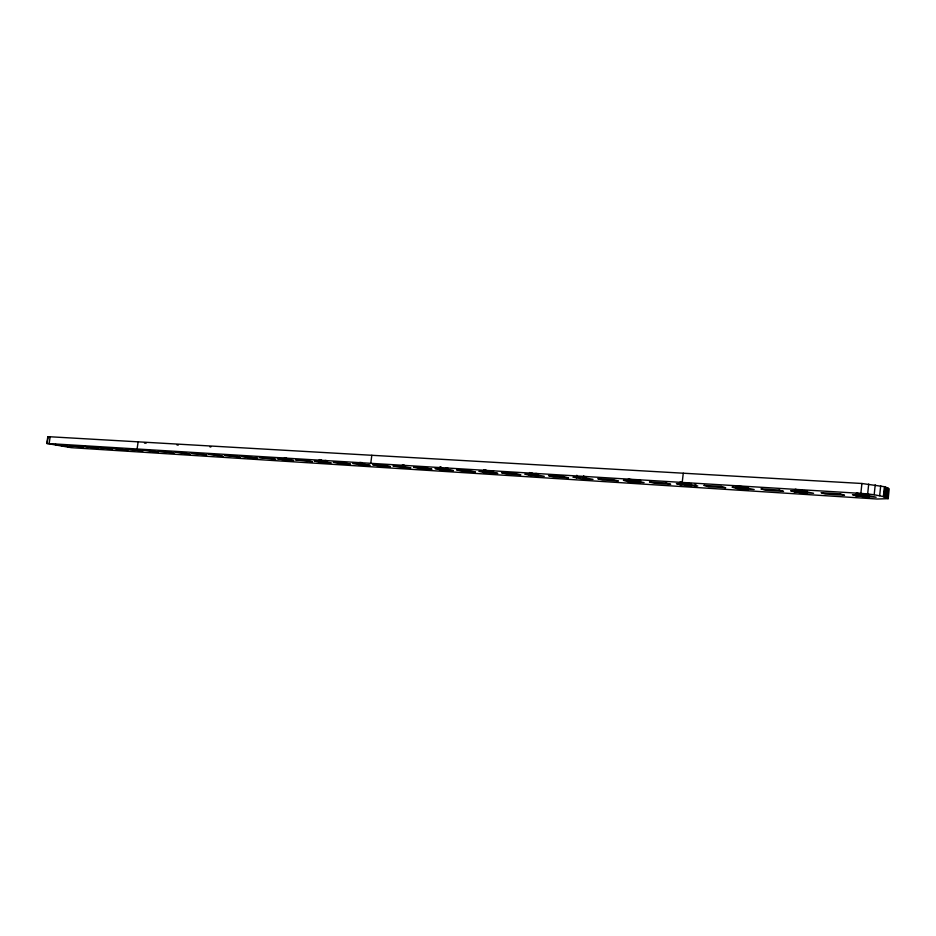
<?xml version="1.0" encoding="UTF-8"?>
<svg xmlns="http://www.w3.org/2000/svg" width="936" height="936" viewBox="0 0 936 936"><rect width="100%" height="100%" fill="white"/><g stroke="black" fill="none" stroke-linecap="round" stroke-linejoin="round"><path stroke-width="1.4" d="M888.194 498.654L883.373 496.595L884.403 486.708L861.904 483.491L50.158 436.773L47.771 437.007L46.8 443.453L71.276 447.665L877.149 499.017L888.194 498.654L889.2 488.849L884.403 486.708M883.958 496.794L884.976 486.919M885.234 497.25L886.252 487.387M886.497 497.695L887.515 487.855M887.082 497.893L888.088 488.065M856.089 495.881L856.381 493.096M856.393 495.975L852.462 494.641L865.355 494.898L876.166 497.227L856.393 495.975L856.686 493.202M856.604 495.998L856.896 493.225M857.048 496.021L857.341 493.249M857.505 496.045L857.797 493.272M857.704 496.068L857.996 493.284M858.85 496.255L859.143 493.483M860.079 496.431L860.371 493.658M46.8 443.453L860.863 493.389L861.904 483.491M861.377 496.606L861.67 493.834M862.817 496.805L863.015 493.997M862.992 496.864L863.284 494.091M863.167 496.922L863.46 494.149M863.249 496.957L863.542 494.185M864.022 497.004L864.302 494.231M865.706 497.11L865.999 494.337M860.863 493.389L867.66 493.951L868.702 484.041M867.403 497.215L867.695 494.442M868.175 497.262L868.456 494.489M868.947 497.308L869.228 494.536M883.373 496.595L874.189 494.746L875.218 484.825M879.676 495.659L880.706 485.749M794.828 492.102L790.686 490.78L802.702 490.99L813.559 493.284L794.828 492.102L795.12 489.399M795.015 492.114L795.308 489.411M795.448 492.137L795.74 489.434M795.869 492.172L796.162 489.469M796.068 492.184L796.36 489.481M797.191 492.371L797.484 489.668M798.396 492.547L798.689 489.844M799.66 492.722L799.952 490.019M801.064 492.909L801.274 490.171M801.251 492.968L801.544 490.265M801.52 493.05L801.731 490.324M802.257 493.096L802.55 490.394M803.86 493.202L804.153 490.499M805.463 493.295L805.756 490.593M806.188 493.342L806.481 490.639M806.926 493.389L807.218 490.686M736.047 488.323L736.339 485.69M736.386 488.416L732.081 487.118L743.289 487.293L754.182 489.54L736.386 488.416L736.679 485.784M736.573 488.428L736.866 485.796M736.971 488.463L737.275 485.831M737.381 488.487L737.673 485.854M737.568 488.498L737.86 485.866M738.679 488.674L738.972 486.041M739.861 488.849L740.154 486.217M741.101 489.025L741.394 486.392M742.459 489.2L742.669 486.544M742.657 489.259L742.95 486.626M742.856 489.317L743.149 486.697M742.938 489.352L743.231 486.72M743.629 489.388L743.921 486.767M745.15 489.493L745.454 486.86M746.682 489.586L746.975 486.954M747.373 489.633L747.665 486.989M748.063 489.668L748.355 487.036M679.735 484.602L680.039 482.028M680.507 484.825L680.8 482.251M680.846 484.918L676.389 483.631L686.86 483.772L697.765 485.983L680.846 484.918L681.151 482.356M681.022 484.93L681.326 482.368M681.408 484.953L681.712 482.391M682.227 482.356L683.268 473.206M685.433 485.503L685.725 482.941M686.767 485.679L686.965 483.093M686.965 485.737L687.27 483.175M687.925 485.866L688.217 483.304M689.376 485.959L689.668 483.397M690.827 486.053L691.119 483.479M695.05 486.322L695.343 483.748M695.623 486.334L695.916 483.76M628.009 481.595L623.411 480.32L633.204 480.437L644.108 482.613L628.009 481.595L628.302 479.092M628.173 481.607L628.465 479.103M628.536 481.63L628.84 479.127M628.91 481.654L629.203 479.15M629.074 481.666L629.366 479.162M630.162 481.841L630.454 479.337M631.297 482.005L631.589 479.501M632.479 482.157L632.771 479.665M633.777 482.332L633.976 479.805M634.912 482.52L635.205 480.016M636.293 482.602L636.585 480.098M637.673 482.695L637.966 480.191M638.305 482.73L638.598 480.226M638.925 482.777L639.218 480.262M640.318 482.859L640.61 480.355M583.537 476.272L583.186 479.127L593.014 479.384L582.11 477.255L572.949 477.161L583.186 479.127L583.631 476.295M583.502 479.209L583.842 476.354M583.713 479.267L584.064 476.412L583.818 479.29M584.415 479.326L584.754 476.471M585.725 479.407L586.065 476.553M576.482 478.109L576.833 475.254M529.273 475.301L529.612 472.516M529.647 475.394L544.296 476.319L533.415 474.213L524.839 474.154L529.647 475.394L530.139 472.621M530.127 475.43L530.478 472.645M530.466 475.453L530.806 472.668M530.618 475.465L530.958 472.68M531.671 475.628L532.011 472.844M535.567 476.225L535.918 473.44M535.673 476.248L536.012 473.464M536.246 476.284L536.585 473.499M537.498 476.365L537.837 473.569M492.652 473.522L492.991 470.796M493.19 473.557L493.529 470.831M483.409 472.411L483.76 469.696M483.795 472.516L478.904 471.288L486.942 471.323L497.788 473.394L483.795 472.516L484.134 469.79M483.935 472.516L484.286 469.802M484.263 472.54L484.602 469.813M484.579 472.563L484.918 469.837M484.731 472.575L485.07 469.849M485.761 472.738L486.1 470.012M489.703 473.335L490.043 470.621M490.253 473.37L490.593 470.656M491.447 473.452L491.786 470.726M439.581 469.661L439.932 466.994M439.967 469.755L453.352 470.597L442.541 468.562L435.006 468.538L439.967 469.755L440.458 467.099M440.423 469.778L440.762 467.122M440.727 469.802L441.207 467.146M445.442 470.48L445.782 467.825M445.665 470.539L446.004 467.871L445.77 470.562M446.285 470.597L446.624 467.93M447.431 470.668L447.771 468M403.159 467.766L403.404 465.145M403.393 467.825L403.732 465.227M403.732 467.906L393.015 465.917L400.081 465.917L410.845 467.918L403.732 467.906L403.966 465.274M404.223 467.93L404.563 465.332M402 467.614L402.34 465.016M359.705 464.782L352.802 463.402L359.447 463.378L370.153 465.356L359.705 464.782L360.044 462.244M360.723 464.935L361.062 462.384M361.752 465.075L362.092 462.524M370.785 463.121L371.826 455.282M319 462.068L319.34 459.564M319.398 462.15L314.262 460.992L320.498 460.957L331.157 462.899L319.398 462.15L319.738 459.658M319.515 462.162L319.855 459.67M319.784 462.185L320.124 459.681M320.053 462.197L320.393 459.705M320.182 462.208L320.521 459.705M321.165 462.361L321.504 459.868M324.874 462.922L325.108 460.407M325.33 462.946L325.67 460.453M326.336 463.016L326.676 460.512M284.193 460.032L277.302 458.675L283.163 458.628L293.752 460.535L284.193 460.032L284.521 457.587M285.176 460.173L285.515 457.727M286.17 460.301L286.51 457.856M137.136 448.683L138.13 441.839M47.151 443.219L48.134 436.749M49.187 443.255L50.158 436.773M144.483 443.102L146.145 443.208M177.021 444.998L178.285 445.068M209.98 446.917L210.881 446.963M867.66 493.951L874.189 494.746M47.771 437.007L49.011 437.475M127.249 450.204L127.811 450.462L118.228 449.479L112.636 448.005L127.249 450.204M687.469 483.233L687.176 485.807L687.562 483.268M143.688 450.099L158.453 452.392L153.013 450.906L143.126 449.9L143.688 450.099M175.324 452.076L190.265 454.405L184.942 452.907L175.324 452.076M208.201 454.124L223.33 456.499L218.135 454.978L208.201 454.124M242.389 456.253L241.804 456.464L252.287 458.336L257.845 458.277L242.389 456.253M55.657 444.553L69.814 446.8L54.955 444.413L55.657 444.553M83.983 446.32L83.269 446.18L98.28 448.59L83.877 446.367M78.156 446.215L69.358 445.665L83.596 447.314L78.156 446.215M107.242 448.04L98.104 447.466L112.671 449.151L107.242 448.04M137.416 449.923L127.939 449.327L142.834 451.047L137.416 449.923M168.737 451.877L158.898 451.269L174.154 453.024L168.737 451.877M201.298 453.913L191.073 453.27L206.692 455.071L201.298 453.913M235.135 456.031L224.5 455.364L240.517 457.201L235.135 456.031M270.364 458.23L259.295 457.54L275.699 459.412L270.364 458.23M307.043 460.524L295.507 459.81L312.343 461.729L307.043 460.524M345.267 462.91L333.251 462.162L338.528 463.378L350.532 464.127L345.267 462.91M385.152 465.414L372.61 464.63L377.828 465.847L390.359 466.643L385.152 465.414M426.804 468.012L413.689 467.193L418.86 468.433L431.941 469.264L426.804 468.012M470.328 470.738L456.628 469.872L461.717 471.136L475.394 472.001L470.328 470.738M515.865 473.581L501.52 472.68L506.54 473.955L520.849 474.856L515.865 473.581M563.554 476.564L548.531 475.628L553.445 476.915L568.444 477.863L563.554 476.564M613.56 479.688L597.8 478.705L602.608 480.004L618.333 480.999L613.56 479.688M666.046 482.964L649.502 481.935L654.182 483.257L670.679 484.298L666.046 482.964M721.211 486.416L703.813 485.328L708.341 486.673L725.692 487.761L721.211 486.416M779.255 490.043L760.933 488.896L765.297 490.253L783.549 491.412L779.255 490.043M840.411 493.869L821.106 492.664L825.271 494.032L844.506 495.249L840.411 493.869"/></g></svg>
